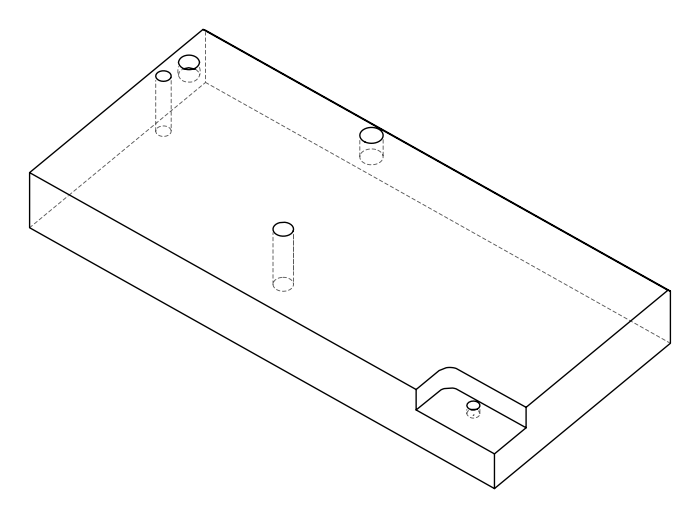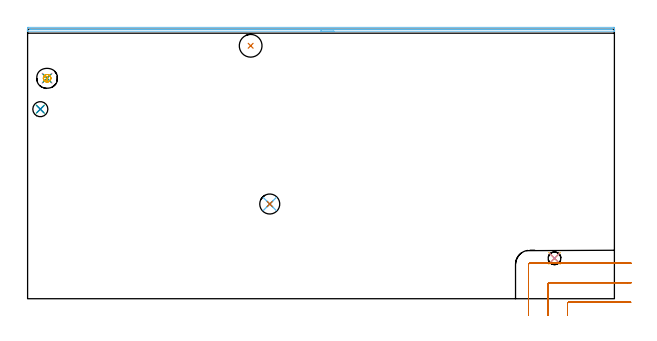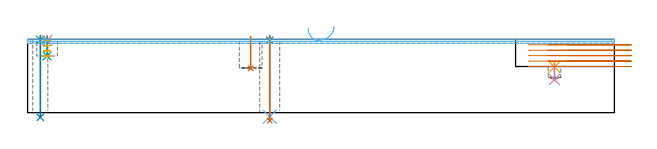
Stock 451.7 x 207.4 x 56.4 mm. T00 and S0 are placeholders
(PLAN: 13 operations, 9 tool changes, 11.9 min)
(1 INDEXABLE_INSERT_DRILL_BLIND_HOLE_FROM_SOLID | STEP1POCKET | NXT0302_006 | 0.1 min | 5303 mm3)
(2 SPOT_DRILL | STEP1HOLE | NXT0321_9005460120000 | 0.03 min | 3 mm3)
(3 SPOT_DRILL_1 | STEP1HOLE_1 | NXT0321_9005460120000 | 0.03 min | 1 mm3)
(4 SPOT_DRILL_2 | STEP1POCKET_1 | NXT0321_9005460120000 | 0.03 min | 3 mm3)
(5 SPOT_DRILL_3 | STEP1POCKET_2 | NXT0321_9005460120000 | 0.03 min | 2246 mm3)
(6 DRILL_THROUGH_HOLE_INTO_CENTER | STEP1HOLE | NXT0301_065 | 0.25 min | 3885 mm3)
(7 DRILL_TO_ENLARGE_THROUGH_HOLE | STEP1HOLE | UGT0301_284 | 0.26 min | 6589 mm3)
(8 DRILL_THROUGH_HOLE_INTO_CENTER_1 | STEP1HOLE_1 | NXT0301_087 | 0.25 min | 5928 mm3)
(9 DRILL_BLIND_HOLE_INTO_CENTER | STEP1POCKET_1 | NXT0301_128 | 0.06 min | 1316 mm3)
(10 DRILL_BLIND_HOLE_INTO_CENTER_1 | STEP1POCKET_2 | NXT0301_069 | 0.05 min | 721 mm3)
(11 MILL_ROUGH_BLIND_HOLE_CONTOUR | STEP1POCKET_1 | NXT0201_013 | Spiral | 0.47 min | 1188 mm3)
(12 AREA_MILL | FG_CHAMFER_SURFACE | UGT0205_001 | 7.36 min | 2033 mm3)
(13 MILL_CORNER_NOTCH_RECTANGULAR | CORNER_NOTCH_RECTANGULAR | UGT0201_104 | Follow Part, ap 5, ae 75% | 3.01 min | 56494 mm3)
(TOOL NXT0302_006 | Index. Insert Drill 17.5mm [880-D1750L25-05] | D17.5 PA176 FL88 Z2)
(TOOL NXT0321_9005460120000 | NC Spot Drill, 142deg, 12mm, Carbide, Uncoated | D12 PA142 FL30 Z2)
(TOOL NXT0301_065 | Carbide Drill 9.4mm [860.1-0940-075A1-MM 2214] | D9.4 PA140 FL98 Z2)
(TOOL UGT0301_284 | Twist Drill 15.4 mm | D15.4 PA118 FL120 Z2)
(TOOL NXT0301_087 | Carbide Drill 11.6mm [860.1-1160-058A1-MM 2214] | D11.6 PA140 FL72 Z2)
(TOOL NXT0301_128 | Carbide Drill 12mm [861.1-1200-036A1-GP GC34] | D12 PA150 FL37.4 Z2)
(TOOL NXT0301_069 | Carbide Drill 9.8mm [860.1-0980-029A1-MM 2214] | D9.8 PA140 FL47 Z2)
(TOOL NXT0201_013 | ENDMILL 10mm | D10 FL30 Z4)
(TOOL UGT0205_001 | Chamfer Mill 20 x 3 x 45 deg. | D20 FL50 Z2)
(TOOL UGT0201_104 | End Mill 20 mm | D20 FL22 Z2)
(OP 1 INDEXABLE_INSERT_DRILL_BLIND_HOLE_FROM_SOLID)
G17 G21 G94 G90
T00 M6
G54
G17 G0 G90 X171.7 Y194.7 S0 M3
G43 Z66.4 H1
G94 G81 G98 Z34.1 F250. R58.4
G80
M5
M2
(OP 2 SPOT_DRILL)
G17 G21 G94 G90
T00 M6
G54
G17 G0 G90 X186.4 Y72.9 S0 M3
G43 Z66.4 H0
G94 G81 G98 Z55.737 F250. R59.4
G80
M5
M2
(OP 3 SPOT_DRILL_1)
G17 G21 G94 G90
T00 M6
G54
G17 G0 G90 X9.8 Y145.9 S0 M3
G43 Z66.4 H0
G94 G81 G98 Z55.896 F250. R59.4
G80
M5
M2
(OP 4 SPOT_DRILL_2)
G17 G21 G94 G90
T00 M6
G54
G17 G0 G90 X15. Y169.7 S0 M3
G43 Z66.4 H0
G94 G81 G98 Z55.72 F250. R59.4
G80
M5
M2
(OP 5 SPOT_DRILL_3)
G17 G21 G94 G90
T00 M6
G54
G17 G0 G90 X405.6 Y31.1 S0 M3
G43 Z66.4 H0
G94 G81 G98 Z35.078 F250. R38.5
G80
M5
M2
(OP 6 DRILL_THROUGH_HOLE_INTO_CENTER)
G17 G21 G94 G90
T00 M6
G54
G17 G0 G90 X186.4 Y72.9 S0 M3
G43 Z66.4 H1
G94 G73 G98 Z-3.211 F250. Q8.516 R58.4
G80
M5
M2
(OP 7 DRILL_TO_ENLARGE_THROUGH_HOLE)
G17 G21 G94 G90
T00 M6
G54
G17 G0 G90 X186.4 Y72.9 S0 M3
G43 Z66.4 H0
G94 G73 G98 Z-6.127 F250. Q12.505 R58.4
G80
M5
M2
(OP 8 DRILL_THROUGH_HOLE_INTO_CENTER_1)
G17 G21 G94 G90
T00 M6
G54
G17 G0 G90 X9.8 Y145.9 S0 M3
G43 Z66.4 H1
G94 G73 G98 Z-3.611 F250. Q10.002 R58.4
G80
M5
M2
(OP 9 DRILL_BLIND_HOLE_INTO_CENTER)
G17 G21 G94 G90
T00 M6
G54
G17 G0 G90 X15. Y169.7 S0 M3
G43 Z66.4 H1
G94 G81 G98 Z43.6 F250. R58.4
G80
M5
M2
(OP 10 DRILL_BLIND_HOLE_INTO_CENTER_1)
G17 G21 G94 G90
T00 M6
G54
G17 G0 G90 X405.6 Y31.1 S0 M3
G43 Z66.4 H1
G94 G81 G98 Z25.4 F250. R37.5
G80
M5
M2
(OP 11 MILL_ROUGH_BLIND_HOLE_CONTOUR)
G17 G21 G94 G90
T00 M6
G54
G17 G0 G90 X15. Y169.7 S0 M3
G43 Z66.4 H0
Z55.45
G94 G3 X15.456 Y170.288 R0.471 F250.
X14.639 Y171.104 R1.134
X12.627 Y170.416 R1.941
X12.459 Y168.303 R1.928
X16.397 Y167.159 R2.9
X12.459 Y168.303 R-2.9
X14.428 Y167.731 R1.45
X15. Y169.7 R1.45
G0 Z51.5
G3 X15.456 Y170.288 R0.471
X14.639 Y171.104 R1.134
X12.627 Y170.416 R1.941
X12.459 Y168.303 R1.928
X16.397 Y167.159 R2.9
X12.459 Y168.303 R-2.9
X14.428 Y167.731 R1.45
X15. Y169.7 R1.45
G0 Z47.55
G3 X15.456 Y170.288 R0.471
X14.639 Y171.104 R1.134
X12.627 Y170.416 R1.941
X12.459 Y168.303 R1.928
X16.397 Y167.159 R2.9
X12.459 Y168.303 R-2.9
X14.428 Y167.731 R1.45
X15. Y169.7 R1.45
G0 Z43.6
G3 X15.456 Y170.288 R0.471
X14.639 Y171.104 R1.134
X12.627 Y170.416 R1.941
X12.459 Y168.303 R1.928
X16.397 Y167.159 R2.9
X12.459 Y168.303 R-2.9
X14.428 Y167.731 R1.45
X15. Y169.7 R1.45
G0 Z66.4
M5
M2
(OP 12 AREA_MILL)
G17 G21 G94 G90
T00 M6
G54
G17 G0 G90 X235.85 Y205.9 S1061 M3
G43 Z66.4 H0
G94 G1 X235.812 Z65.528 F250.
X235.698 Z64.663
X235.509 Z63.812
X235.247 Z62.98
X234.913 Z62.174
X234.51 Z61.4
X234.042 Z60.664
X233.51 Z59.972
X232.921 Z59.329
X232.278 Z58.739
X231.586 Z58.208
X230.85 Z57.74
X230.076 Z57.337
X229.27 Z57.003
X228.438 Z56.741
X227.587 Z56.552
X226.722 Z56.438
X225.85 Z56.4
X0.177
X0.01 Y205.903 Z56.388
X0.007 Y205.961 Z56.33
X0. Y206.381 Z55.919
Y206.694 Z55.606
Y207.4 Z54.895
Y208.645 Z53.652
X0.002 Y208.891 Z53.405
X0.481 Y208.9 Z53.4
X451.076
X451.22 Y208.899 Z53.401
X451.698 Y208.891 Z53.405
X451.7 Y208.645 Z53.652
Y208.293 Z54.004
Y207.753 Z54.543
Y207.4 Z54.895
Y206.694 Z55.606
Y206.381 Z55.919
Y205.964 Z56.328
X451.69 Y205.903 Z56.388
X451.524 Y205.9 Z56.4
X225.85
Y207.314 Z54.986
X2.325 Y207.315 Z54.985
X2.154 Y207.316 Z54.984
X2.04 Y207.319 Z54.981
X2.008 Y207.322 Z54.978
X2.006 Y207.325 Z54.975
X2.003 Y207.341 Z54.959
Y207.4 Z54.9
X2.006 Y207.451 Z54.849
X2.009 Y207.471 Z54.829
X2.069 Y207.479 Z54.821
X2.24 Y207.484 Z54.816
X2.326 Y207.485 Z54.815
X449.375 Y207.486 Z54.814
X449.546 Y207.484 Z54.816
X449.66 Y207.481 Z54.819
X449.692 Y207.478 Z54.822
X449.695 Y207.475 Z54.825
X449.697 Y207.459 Z54.841
Y207.4 Z54.9
X449.694 Y207.349 Z54.951
X449.691 Y207.329 Z54.971
X449.631 Y207.321 Z54.979
X449.461 Y207.316 Z54.984
X449.374 Y207.315 Z54.985
X225.85 Y207.314 Z54.986
X224.978 Z55.024
X224.114 Z55.138
X223.262 Z55.326
X222.43 Z55.589
X221.624 Z55.923
X220.85 Z56.325
X220.114 Z56.794
X219.422 Z57.325
X218.779 Z57.915
X218.19 Z58.558
X217.659 Z59.25
X217.19 Z59.986
X216.787 Z60.759
X216.453 Z61.565
X216.191 Z62.397
X216.002 Z63.249
X215.888 Z64.114
X215.85 Z64.986
G0 Z66.4
M5
M2
(OP 13 MILL_CORNER_NOTCH_RECTANGULAR)
G17 G21 G94 G90
T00 M6
G54
G17 G0 G90 X464.329 Y-2.7 S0 M3
G43 Z66.4 H0
Z52.22
G94 G1 X461.329 F250.
X416.595 F500.
G3 X415.6 Y-3.695 R1.
G1 Y-10.
Y-13. F250.
G0 Z66.4
X464.7 Y12.3
Z52.22
G1 X461.7
X401.595 F500.
G3 X400.6 Y11.305 R1.
G1 Y-10.
Y-13. F250.
G0 Z66.4
X464.7 Y27.3
Z52.22
G1 X461.7
X386.595 F500.
G3 X385.6 Y26.305 R1.
G1 Y-10.
Y-13. F250.
G0 Z66.4
X464.329 Y-2.7
Z48.04
G1 X461.329
X416.595 F500.
G3 X415.6 Y-3.695 R1.
G1 Y-10.
Y-13. F250.
G0 Z66.4
X464.7 Y12.3
Z48.04
G1 X461.7
X401.595 F500.
G3 X400.6 Y11.305 R1.
G1 Y-10.
Y-13. F250.
G0 Z66.4
X464.7 Y27.3
Z48.04
G1 X461.7
X386.595 F500.
G3 X385.6 Y26.305 R1.
G1 Y-10.
Y-13. F250.
G0 Z66.4
X464.329 Y-2.7
Z43.86
G1 X461.329
X416.595 F500.
G3 X415.6 Y-3.695 R1.
G1 Y-10.
Y-13. F250.
G0 Z66.4
X464.7 Y12.3
Z43.86
G1 X461.7
X401.595 F500.
G3 X400.6 Y11.305 R1.
G1 Y-10.
Y-13. F250.
G0 Z66.4
X464.7 Y27.3
Z43.86
G1 X461.7
X386.595 F500.
G3 X385.6 Y26.305 R1.
G1 Y-10.
Y-13. F250.
G0 Z66.4
X464.329 Y-2.7
Z39.68
G1 X461.329
X416.595 F500.
G3 X415.6 Y-3.695 R1.
G1 Y-10.
Y-13. F250.
G0 Z66.4
X464.7 Y12.3
Z39.68
G1 X461.7
X401.595 F500.
G3 X400.6 Y11.305 R1.
G1 Y-10.
Y-13. F250.
G0 Z66.4
X464.7 Y27.3
Z39.68
G1 X461.7
X386.595 F500.
G3 X385.6 Y26.305 R1.
G1 Y-10.
Y-13. F250.
G0 Z66.4
X464.329 Y-2.7
Z35.5
G1 X461.329
X416.595 F500.
G3 X415.6 Y-3.695 R1.
G1 Y-10.
Y-13. F250.
G0 Z66.4
X464.7 Y12.3
Z35.5
G1 X461.7
X401.595 F500.
G3 X400.6 Y11.305 R1.
G1 Y-10.
Y-13. F250.
G0 Z66.4
X464.7 Y27.3
Z35.5
G1 X461.7
X386.595 F500.
G3 X385.6 Y26.305 R1.
G1 Y-10.
Y-13. F250.
G0 Z66.4
M5
M2
